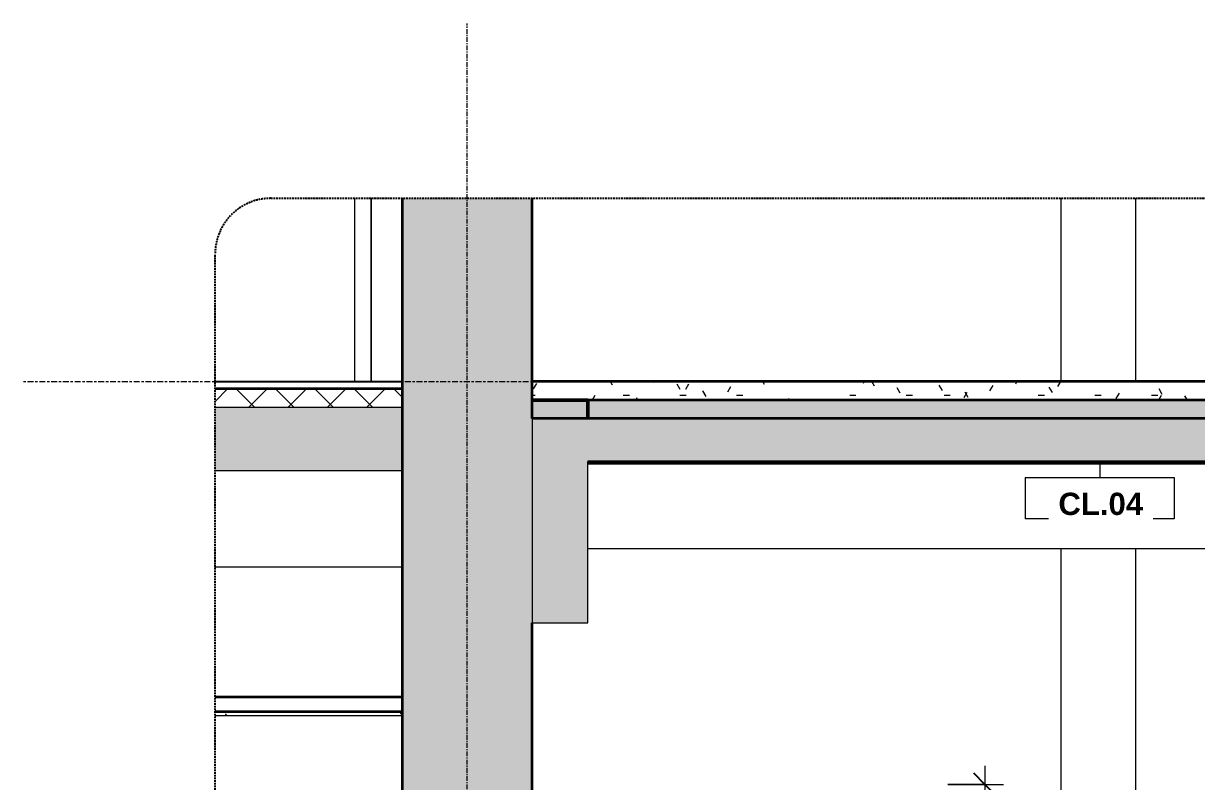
# Model space of a CAD drawing. Header units: millimetres. Extents: x 42054 to 236235, y 253 to 78637.
# Drawn here: x 97163 to 100322, y 4523 to 6565 of the extents above; entities that cross this region are included whole.
import ezdxf

# ---------------------------------------------------------------- set-up
doc = ezdxf.new("R2010")
doc.units = ezdxf.units.MM
for name, pattern in [('Centre', [31.75, 6.35, -4.7625, 15.875, -4.7625]), ('Grid Line', [22.225, 12.7, -3.175, 3.175, -3.175]), ('Hidden', [7.14375, 4.7625, -2.38125]), ('IMPORT-CENTER _2_', [40.64, 25.4, -5.08, 5.08, -5.08])]:
    doc.linetypes.add(name, pattern=pattern)
for name, color, linetype, lineweight in [('0-5', 130, 'Continuous', 5), ('A-ANNO-DIMS', 211, 'Continuous', 9), ('A-ANNO-DIMS-50', 211, 'Continuous', 9), ('A-CLNG-1', 250, 'Continuous', 35), ('A-CLNG-FNSH-1', 7, 'Continuous', 18), ('A-CLNG-IDEN', 151, 'Continuous', 9), ('A-CLNG-PATT-3', 13, 'Continuous', 18), ('A-DETL-GENF', 92, 'Continuous', 18), ('A-DETL-GENF-4', 92, 'Hidden', 25), ('A-DETL-GENF-5', 9, 'Continuous', 18), ('A-DETL-MEDM', 33, 'Continuous', 35), ('A-DETL-THIN', 151, 'Continuous', 18), ('A-DOOR', 31, 'Continuous', 18), ('A-DOOR-FRAM-1', 31, 'Continuous', 18), ('A-FLOR-FNSH-1', 250, 'Continuous', 35), ('A-FLOR-LEVL-2', 51, 'Centre', 9), ('A-FLOR-PATT-1', 253, 'Continuous', 18), ('A-FLOR-PATT-2', 8, 'Continuous', 18), ('A-FLOR-PATT-3', 67, 'Continuous', 18), ('A-WALL', 113, 'Continuous', 18), ('G-IMPT', 8, 'Continuous', 18), ('G-IMPT-5', 8, 'IMPORT-CENTER _2_', 18), ('M-EQPM', 50, 'Continuous', 18), ('M-EQPM-3', 50, 'Continuous', 25), ('S-BEAM-1', 7, 'Continuous', 18), ('S-BEAM-2', 90, 'Continuous', 50), ('S-COLS-5', 250, 'Continuous', 35), ('S-COLS-8', 7, 'Continuous', 18), ('S-GRID-1', 1, 'Grid Line', 9)]:
    doc.layers.add(name, color=color, linetype=linetype, lineweight=lineweight)
doc.styles.add('Arial_B_3', font='arialbd.ttf', dxfattribs={"height": 60})
doc.styles.add('UTM Avo', font='', dxfattribs={"width": 0.9, "height": 125})
doc.styles.get('UTM Avo').set_extended_font_data('UTM Avo')
doc.dimstyles.new('1_Dim_chi_tiet_2_5', dxfattribs={"dimscale": 304.8, "dimtxt": 124.912619, "dimasz": 0.19685, "dimexe": 0.164042, "dimexo": 0.0625, "dimgap": 0.016404, "dimtad": 1, "dimdec": 0, "dimrnd": 5, "dimzin": 0, "dimdsep": 46, "dimtxsty": 'UTM Avo', "dimblk1": 'OBLIQUE', "dimblk2": 'OBLIQUE', "dimsah": 1, "dimcen": 0.09, "dimdle": 0.164042, "dimazin": 0, "dimtfac": 1, "dimtdec": 4, "dimtix": 1, "dimtmove": 0, "dimatfit": 3, "dimfxl": 0.328084, "dimfxlon": 1, "dimtvp": 1, "dimtolj": 1, "dimtzin": 0, "dimarcsym": 2})
pattern_1 = [(50, (-63782, 15773.77), (364.368, -31.878), [38.1, -419.1]), (355, (-63782, 15773.77), (-70.486, 382.113), [30.48, -335.28]), (100.451, (-63751.62, 15771.12), (293.885, 350.233), [32.38, -356.18]), (46.184, (-63782, 15875.38), (542.158, -84.086), [57.15, -628.65]), (96.636, (-63736.8, 15868.37), (474.805, 494.855), [48.57, -534.27]), (351.184, (-63782, 15875.4), (474.81, 494.85), [45.72, -502.92]), (21, (-63731.2, 15849.98), (303.2285, -204.5305), [38.1, -419.1]), (326, (-63731.2, 15849.98), (123.604, 368.376), [30.48, -335.28]), (71.451, (-63705.92, 15832.93), (426.834, 163.843), [32.38, -356.18]), (37.5, (-63781.99, 15773.77), (6.1766, 169.1102), [3.353, -327.863, 3.353, -337.007, -336.55]), (37.5, (-63781.99, 15773.77), (6.1766, 169.1102), [-671.576, 3.353, -333.197]), (7.5, (-63781.99, 15773.77), (133.639, 200.3615), [3.353, -190.703, 3.353, -320.243, -128.27]), (7.5, (-63781.99, 15773.77), (133.639, 200.3615), [-517.652, 3.353, -124.917]), (327.5, (-63895.27, 15773.77), (271.1818, -11.4584), [3.353, -123.647, 3.353, -392.887, -525.78]), (327.5, (-63895.27, 15773.77), (271.1818, -11.4584), [-523.24, 3.353, -522.427]), (317.5, (-63946.07, 15773.77), (296.2585, 50.853), [3.353, -161.747, 3.353, -259.791, -373.38]), (317.5, (-63946.07, 15773.77), (296.2585, 50.853), [-428.244, 3.353, -370.027]), (45, (-63781.99, 15773.77), (-125.7236, 125.7236), []), (45, (-63781.99, 15964.27), (-125.7236, 125.7236), [])]
pattern_2 = [(50, (104512.27, 15773.77), (364.368, -31.8783), [38.1, -419.1]), (355, (104512.27, 15773.77), (-70.486, 382.113), [30.48, -335.28]), (100.451, (104542.64, 15771.12), (293.885, 350.233), [32.38, -356.18]), (46.184, (104512.27, 15875.38), (542.158, -84.086), [57.15, -628.65]), (96.636, (104557.45, 15868.37), (474.805, 494.855), [48.57, -534.27]), (351.184, (104512.3, 15875.4), (474.81, 494.85), [45.72, -502.92]), (21, (104563.07, 15849.98), (303.2285, -204.5305), [38.1, -419.1]), (326, (104563.07, 15849.98), (123.604, 368.376), [30.48, -335.28]), (71.451, (104588.34, 15832.93), (426.834, 163.843), [32.38, -356.18]), (37.5, (104512.27, 15773.77), (6.1766, 169.1102), [3.353, -327.863, 3.353, -337.007, -336.55]), (37.5, (104512.27, 15773.77), (6.1766, 169.1102), [-671.576, 3.353, -333.197]), (7.5, (104512.27, 15773.77), (133.6389, 200.3615), [3.353, -190.703, 3.353, -320.243, -128.27]), (7.5, (104512.27, 15773.77), (133.6389, 200.3615), [-517.652, 3.353, -124.917]), (327.5, (104398.99, 15773.77), (271.1818, -11.4584), [3.353, -123.647, 3.353, -392.887, -525.78]), (327.5, (104398.99, 15773.77), (271.1818, -11.4584), [-523.24, 3.353, -522.427]), (317.5, (104348.2, 15773.77), (296.2585, 50.853), [3.353, -161.747, 3.353, -259.791, -373.38]), (317.5, (104348.2, 15773.77), (296.2585, 50.853), [-428.244, 3.353, -370.027]), (45, (104512.27, 15773.77), (-125.7236, 125.7236), []), (45, (104512.27, 15964.27), (-125.7236, 125.7236), [])]

# ---------------------------------------------------------------- blocks, each defined once
blk = doc.blocks.new('NCV_TKTC_KET CAU_rvt-5-TKCS_CĂN HỘ LOẠI 1A - MẶT CẮT 4')
at = {"layer": 'A-FLOR-PATT-1'}
h = blk.add_hatch(dxfattribs=at)
h.set_pattern_fill('FP_13', color=256, style=0, pattern_type=2)
h.set_pattern_definition(pattern_1)
h.paths.add_polyline_path([(-67837, 5380), (-66836.9, 5380), (-66836.9, 5385), (-69611.9, 5385), (-69611.9, 5380), (-68394.6, 5380)])
h.paths.add_polyline_path([(-66846.9, 5500), (-66835.3, 5500), (-66835.3, 5550), (-69761.9, 5550), (-69761.9, 5500), (-66937, 5500)])
h.paths.add_polyline_path([(-61511.9, 5500), (-61089.1, 5500), (-61089.1, 5550), (-61511.9, 5550), (-61511.9, 5506.2)])
h = blk.add_hatch(dxfattribs=at)
h.set_pattern_fill('FP_13', color=256, style=0, pattern_type=2)
h.set_pattern_definition(pattern_1)
h.paths.add_polyline_path([(-67837, 5380), (-66836.9, 5380), (-66836.9, 5385), (-69611.9, 5385), (-69611.9, 5380), (-68394.6, 5380)])
h.paths.add_polyline_path([(-66846.9, 5500), (-66835.3, 5500), (-66835.3, 5550), (-69761.9, 5550), (-69761.9, 5500), (-66937, 5500)])
h.paths.add_polyline_path([(-61511.9, 5500), (-61089.1, 5500), (-61089.1, 5550), (-61511.9, 5550), (-61511.9, 5506.2)])
at = {"layer": 'A-FLOR-FNSH-1'}
for p, q in [((-70111.9, 5550), (-70111.9, 5530)), ((-66835.3, 5550), (-69761.9, 5550)), ((-69611.9, 5380), (-66836.9, 5380))]:
    blk.add_line(p, q, dxfattribs=at)
at = {"layer": 'S-BEAM-1'}
for p, q in [((-69611.9, 5150), (-68137, 5150)), ((-68137, 5150), (-67787, 5150)), ((-70111.9, 5100), (-70615.3, 5100))]:
    blk.add_line(p, q, dxfattribs=at)
at = {"layer": 'S-BEAM-2'}
for p, q in [((-69611.9, 5550), (-69761.9, 5550)), ((-69611.9, 5500), (-69611.9, 5550))]:
    blk.add_line(p, q, dxfattribs=at)
at = {"layer": 'S-COLS-5'}
for p, q in [((-70111.9, 6093.5), (-70111.9, 5530)), ((-70111.9, 5360), (-70111.9, 2130))]:
    blk.add_line(p, q, dxfattribs=at)
blk = doc.blocks.new('NCV_TKTC_TANG 2_rvt-4-TKCS_CĂN HỘ LOẠI 1A - MẶT CẮT 4')
at = {"layer": 'A-FLOR-PATT-3'}
h = blk.add_hatch(dxfattribs=at)
h.set_pattern_fill('FP_15', color=256, style=0, pattern_type=2)
h.set_pattern_definition([(0, (-63781.99, 15773.775), (203.2, 50.8), [16.764, -135.636, 16.764, -135.636, -812.8]), (0, (-63781.99, 15773.775), (203.2, 50.8), [-304.8, 16.764, -288.036, 16.764, -135.636, -355.6]), (0, (-63781.99, 15773.775), (203.2, 50.8), [-762, 16.764, -84.836, 16.764, -237.236]), (120, (-63705.79, 15799.175), (-145.5941, 150.57636), [16.764, -135.636, 16.764, -948.436]), (120, (-63705.79, 15799.175), (-145.5941, 150.57636), [-169.164, -135.636, 16.764, -288.036, -508]), (120, (-63705.79, 15799.175), (-145.5941, 150.57636), [-609.6, 16.764, -135.636, 16.764, -338.836]), (120, (-63705.79, 15799.175), (-145.5941, 150.57636), [-778.764, -84.836, 16.764, -237.236]), (240, (-63680.39, 15900.775), (-57.6059, -201.37636), [16.764, -135.636, 16.764, -948.436]), (240, (-63680.39, 15900.775), (-57.6059, -201.37636), [-169.164, -135.636, 16.764, -288.036, -508]), (240, (-63680.39, 15900.775), (-57.6059, -201.37636), [-609.6, 16.764, -135.636, 16.764, -338.836]), (240, (-63680.39, 15900.775), (-57.6059, -201.37636), [-778.764, -84.836, 16.764, -237.236])])
h.paths.add_polyline_path([(-66937, 5550), (-66836.9, 5550), (-66836.9, 5600), (-69761.9, 5600), (-69761.9, 5550), (-67144.9, 5550)])
at = {"layer": 'A-FLOR-FNSH-1'}
blk.add_line((-66836.9, 5600), (-69761.9, 5600), dxfattribs=at)
at = {"layer": 'S-COLS-8'}
for p, q in [((-68336.9, 5600), (-68336.9, 6093.5)), ((-68136.9, 6093.5), (-68136.9, 5600))]:
    blk.add_line(p, q, dxfattribs=at)
blk = doc.blocks.new('NCV_TKTC_TANG 1_rvt-4-TKCS_CĂN HỘ LOẠI 1A - MẶT CẮT 4')
at = {"layer": 'A-CLNG-1'}
blk.add_line((-69611.9, 5380), (-66836.9, 5380), dxfattribs=at)
at = {"layer": 'S-COLS-8'}
for p, q in [((-68336.9, 2200), (-68336.9, 5150)), ((-68136.9, 5150), (-68136.9, 2200))]:
    blk.add_line(p, q, dxfattribs=at)
blk = doc.blocks.new('TKTC_XREF_251221_MB TANG 2-7 - TKTC_XREF_260130_MB TANG 2-5_dwg_$cc-4746808-TKCS_CĂN HỘ LOẠI 1A - MẶT CẮT 4')
at = {"layer": 'G-IMPT-5'}
for p, q in [((-70218.5, 5600), (-70111.9, 5600)), ((-70142, 5600), (-70142, 5600))]:
    blk.add_line(p, q, dxfattribs=at)
at = {"layer": 'M-EQPM'}
for p, q in [((-70142, 5600), (-70196, 5600)), ((-70196, 5600), (-70142, 5600)), ((-70142, 5600), (-70154.5, 5600)), ((-70154.5, 5600), (-70142, 5600)), ((-70142, 5600), (-70129.4, 5600)), ((-70129.4, 5600), (-70142, 5600)), ((-70110.3, 5600), (-70110.3, 5600))]:
    blk.add_line(p, q, dxfattribs=at)
blk = doc.blocks.new('TKTC_XREF_251221_MB TANG 2-7 - TKTC_XREF_260130_MB TANG 2-5_dwg_CUM U_DN100-4746796-TKCS_CĂN HỘ LOẠI 1A - MẶT CẮT 4')
at = {"layer": 'G-IMPT'}
for p, q in [((-70142, 5600), (-70209.1, 5600)), ((-70209.1, 5600), (-70142, 5600)), ((-70142, 5600), (-70201.3, 5600)), ((-70201.3, 5600), (-70142, 5600)), ((-70142, 5600), (-70142, 5600)), ((-70111.9, 5600), (-70142, 5600)), ((-70111.9, 5600), (-70142, 5600)), ((-70111.9, 5600), (-70142, 5600)), ((-70111.9, 5600), (-70142, 5600))]:
    blk.add_line(p, q, dxfattribs=at)
blk = doc.blocks.new('TKTC_XREF_251221_MB TANG 2-7 - TKTC_XREF_260130_MB TANG 2-5_dwg_$cc-V77-TKCS_CĂN HỘ LOẠI 1A - MẶT CẮT 4')
at = {"layer": 'G-IMPT-5'}
for p, q in [((-69680.3, 5600), (-69761.9, 5600)), ((-69741.2, 5600), (-69740.4, 5600))]:
    blk.add_line(p, q, dxfattribs=at)
at = {"layer": 'M-EQPM'}
for p, q in [((-69763, 5600), (-69762.9, 5600)), ((-69740.8, 5600), (-69741.1, 5600)), ((-69741.1, 5600), (-69740.5, 5600)), ((-69740.5, 5600), (-69740.8, 5600))]:
    blk.add_line(p, q, dxfattribs=at)
blk = doc.blocks.new('TKTC_XREF_251221_MB TANG 2-7 - TKTC_XREF_260130_MB TANG 2-5_dwg_CUM U_DN100-V78-TKCS_CĂN HỘ LOẠI 1A - MẶT CẮT 4')
at = {"layer": 'G-IMPT'}
for p, q in [((-69761.9, 5600), (-69742.4, 5600)), ((-69761.9, 5600), (-69742.4, 5600)), ((-69761.9, 5600), (-69742.4, 5600)), ((-69761.9, 5600), (-69742.4, 5600)), ((-69742.4, 5600), (-69695.4, 5600)), ((-69695.4, 5600), (-69742.4, 5600)), ((-69742.4, 5600), (-69742.4, 5600)), ((-69742.4, 5600), (-69689.3, 5600)), ((-69689.3, 5600), (-69742.4, 5600))]:
    blk.add_line(p, q, dxfattribs=at)
blk = doc.blocks.new('TKTC_XREF_251221_MB TANG 2-7 - TKTC_XREF_260130_MB TANG 2-5_dwg_THU NUOC - THU NUOC-444531-TKCS_MB TẦNG 1-4746810-TKCS_CĂN HỘ LOẠI 1A - MẶT CẮT 4')
at = {"layer": 'G-IMPT'}
for p, q in [((-69608.7, 5600), (-69458.7, 5600)), ((-69458.7, 5600), (-69608.7, 5600)), ((-69583.7, 5600), (-69483.7, 5600)), ((-69483.7, 5600), (-69583.7, 5600)), ((-69567.7, 5600), (-69573.7, 5600)), ((-69573.7, 5600), (-69567.7, 5600)), ((-69561.3, 5600), (-69555.3, 5600)), ((-69555.3, 5600), (-69561.3, 5600)), ((-69548.9, 5600), (-69542.9, 5600)), ((-69542.9, 5600), (-69548.9, 5600)), ((-69530.4, 5600), (-69536.4, 5600)), ((-69536.4, 5600), (-69530.4, 5600)), ((-69530.4, 5600), (-69536.4, 5600)), ((-69536.4, 5600), (-69530.4, 5600)), ((-69533.7, 5600), (-69533.7, 5600)), ((-69533.7, 5600), (-69533.7, 5600)), ((-69533.7, 5600), (-69533.7, 5600)), ((-69533.7, 5600), (-69533.7, 5600)), ((-69518.4, 5600), (-69524.4, 5600)), ((-69524.4, 5600), (-69518.4, 5600)), ((-69506, 5600), (-69512, 5600)), ((-69512, 5600), (-69506, 5600)), ((-69499.6, 5600), (-69493.6, 5600)), ((-69493.6, 5600), (-69499.6, 5600))]:
    blk.add_line(p, q, dxfattribs=at)
blk = doc.blocks.new('TKTC_XREF_251221_MB TANG 2-7 - TKTC_XREF_260130_MB TANG 2-5_dwg_THU NUOC - THU NUOC-444531-TKCS_MB TẦNG 1-4746804-TKCS_CĂN HỘ LOẠI 1A - MẶT CẮT 4')
at = {"layer": 'G-IMPT'}
for p, q in [((-70588.7, 5600), (-70616.1, 5600)), ((-70616.1, 5600), (-70588.7, 5600)), ((-70588.7, 5600), (-70616.1, 5600)), ((-70616.1, 5600), (-70588.7, 5600)), ((-70615.9, 5600), (-70610.4, 5600)), ((-70610.4, 5600), (-70615.9, 5600)), ((-70513.7, 5600), (-70615.3, 5600)), ((-70615.3, 5600), (-70513.7, 5600)), ((-70538.7, 5600), (-70615.3, 5600)), ((-70615.3, 5600), (-70538.7, 5600)), ((-70603.9, 5600), (-70597.9, 5600)), ((-70597.9, 5600), (-70603.9, 5600)), ((-70591.9, 5600), (-70585.9, 5600)), ((-70585.9, 5600), (-70591.9, 5600)), ((-70591.9, 5600), (-70585.9, 5600)), ((-70585.9, 5600), (-70591.9, 5600)), ((-70588.7, 5600), (-70588.7, 5600)), ((-70588.7, 5600), (-70588.7, 5600)), ((-70573.5, 5600), (-70579.5, 5600)), ((-70579.5, 5600), (-70573.5, 5600)), ((-70561, 5600), (-70567, 5600)), ((-70567, 5600), (-70561, 5600)), ((-70554.6, 5600), (-70548.6, 5600)), ((-70548.6, 5600), (-70554.6, 5600))]:
    blk.add_line(p, q, dxfattribs=at)
blk = doc.blocks.new('TKTC_XREF_251221_MB TANG 2-7 - TKTC_XREF_251221_MB TANG 2-7-2039446-TKCS_CĂN HỘ LOẠI 1A - MẶT CẮT 4')
at = {"layer": 'M-EQPM'}
for p, q in [((-70226.7, 5600), (-70111.9, 5600)), ((-70111.9, 5600), (-70226.7, 5600)), ((-69761.9, 5600), (-69673.7, 5600)), ((-69673.7, 5600), (-69761.9, 5600))]:
    blk.add_line(p, q, dxfattribs=at)
at = {"layer": 'M-EQPM-3'}
for p, q in [((-70615.3, 5600), (-70111.9, 5600)), ((-69761.9, 5600), (-61911.9, 5600))]:
    blk.add_line(p, q, dxfattribs=at)
for name in ['TKTC_XREF_251221_MB TANG 2-7 - TKTC_XREF_260130_MB TANG 2-5_dwg_THU NUOC - THU NUOC-444531-TKCS_MB TẦNG 1-4746804-TKCS_CĂN HỘ LOẠI 1A - MẶT CẮT 4', 'TKTC_XREF_251221_MB TANG 2-7 - TKTC_XREF_260130_MB TANG 2-5_dwg_$cc-4746808-TKCS_CĂN HỘ LOẠI 1A - MẶT CẮT 4', 'TKTC_XREF_251221_MB TANG 2-7 - TKTC_XREF_260130_MB TANG 2-5_dwg_CUM U_DN100-4746796-TKCS_CĂN HỘ LOẠI 1A - MẶT CẮT 4', 'TKTC_XREF_251221_MB TANG 2-7 - TKTC_XREF_260130_MB TANG 2-5_dwg_$cc-V77-TKCS_CĂN HỘ LOẠI 1A - MẶT CẮT 4', 'TKTC_XREF_251221_MB TANG 2-7 - TKTC_XREF_260130_MB TANG 2-5_dwg_CUM U_DN100-V78-TKCS_CĂN HỘ LOẠI 1A - MẶT CẮT 4', 'TKTC_XREF_251221_MB TANG 2-7 - TKTC_XREF_260130_MB TANG 2-5_dwg_THU NUOC - THU NUOC-444531-TKCS_MB TẦNG 1-4746810-TKCS_CĂN HỘ LOẠI 1A - MẶT CẮT 4']:
    blk.add_blockref(name, (0, 0))
blk = doc.blocks.new('FD_05 - FD_05-1000x2200mm-V82-TKCS_CĂN HỘ LOẠI 1A - MẶT CẮT 4')
at = {"layer": 'A-DOOR-FRAM-1'}
for p, q in [((-70240.3, 6093.5), (-70240.3, 5600)), ((-70195.3, 5600), (-70195.3, 6093.5)), ((-70240.3, 5600), (-70195.3, 5600))]:
    blk.add_line(p, q, dxfattribs=at)
blk = doc.blocks.new('BORDER VIEW - BORDER VIEW-2570486-TKCS_CĂN HỘ LOẠI 1A - MẶT CẮT 4')
at = {"layer": 'A-DETL-GENF-4'}
for p, q in [((-70465.3, 6093.5), (-61239.1, 6093.5)), ((-70615.3, 1750), (-70615.3, 5943.5))]:
    blk.add_line(p, q, dxfattribs=at)
blk.add_arc((-70465.3, 5943.5), 150, 90, 180, dxfattribs=at)
blk = doc.blocks.new('DIMBLOCK88-TKCS_CĂN HỘ LOẠI 1A - MẶT CẮT 4')
at = {"layer": 'A-ANNO-DIMS-50'}
for p, q in [((99752, 4565), (99752, 3115)), ((99652, 4515), (99802, 4515)), ((99752, 4515), (99652, 4515)), ((99652, 3115), (99802, 3115)), ((99752, 3115), (99652, 3115))]:
    blk.add_line(p, q, dxfattribs=at)
at = {"layer": 'A-ANNO-DIMS-50', "lineweight": 25}
for p, q in [((99752, 4515), (99722, 4545)), ((99752, 4515), (99782, 4485)), ((99752, 3115), (99722, 3145)), ((99752, 3115), (99782, 3085))]:
    blk.add_line(p, q, dxfattribs=at)
at = {"layer": 'A-ANNO-DIMS-50', "color": 0, "insert": (99589.6, 3643.8), "char_height": 125, "width": 410.824, "attachment_point": 1, "rotation": 90, "line_spacing_factor": 1.110334, "style": 'UTM Avo'}
blk.add_mtext('1400', dxfattribs=at)
blk = doc.blocks.new('_Oblique')
at = {"color": 0, "linetype": 'ByBlock', "lineweight": -2}
blk.add_line((-0.5, -0.5), (0.5, 0.5), dxfattribs=at)
blk = doc.blocks.new('M_Ceiling Tag w Height - M_Ceiling Tag-4076437-TKCS_CĂN HỘ LOẠI 1A - MẶT CẮT 4')
at = {"layer": 'A-CLNG-IDEN'}
for p, q in [((-68433.7, 5341.3), (-68433.7, 5230.1)), ((-68433.7, 5341.3), (-68032.5, 5341.3)), ((-68032.5, 5341.3), (-68032.5, 5230.1)), ((-68032.5, 5230.1), (-68433.7, 5230.1))]:
    blk.add_line(p, q, dxfattribs=at)

msp = doc.modelspace()

# ---------------------------------------------------------------- hatches: boundary and pattern name
at = {"layer": 'A-CLNG-PATT-3'}
h = msp.add_hatch(dxfattribs=at)
h.set_pattern_fill('FP_18', color=256, style=0, pattern_type=2)
h.set_pattern_definition([(0, (104512.27, 15773.77), (406.4, 101.6), [16.764, -288.036, 16.764, -288.036, -1625.6]), (0, (104512.27, 15773.77), (406.4, 101.6), [-609.6, 16.764, -592.836, 16.764, -288.036, -711.2]), (0, (104512.27, 15773.77), (406.4, 101.6), [-1524, 16.764, -186.436, 16.764, -491.236]), (120, (104664.67, 15824.58), (-291.1882, 301.1527), [16.764, -288.036, 16.764, -1913.636]), (120, (104664.67, 15824.58), (-291.1882, 301.1527), [-321.564, -288.036, 16.764, -592.836, -1016]), (120, (104664.67, 15824.58), (-291.1882, 301.1527), [-1219.2, 16.764, -288.036, 16.764, -694.436]), (120, (104664.67, 15824.58), (-291.1882, 301.1527), [-1540.764, -186.436, 16.764, -491.236]), (240, (104715.47, 16027.77), (-115.2118, -402.7527), [16.764, -288.036, 16.764, -1913.636]), (240, (104715.47, 16027.77), (-115.2118, -402.7527), [-321.564, -288.036, 16.764, -592.836, -1016]), (240, (104715.47, 16027.77), (-115.2118, -402.7527), [-1219.2, 16.764, -288.036, 16.764, -694.436]), (240, (104715.47, 16027.77), (-115.2118, -402.7527), [-1540.764, -186.436, 16.764, -491.236])])
h.paths.add_polyline_path([(98064, 4700), (98182.3, 4700.5), (98182.3, 4710), (97679, 4710), (97679, 4700), (98025.1, 4700)])
at = {"layer": 'A-DETL-GENF-5'}
h = msp.add_hatch(dxfattribs=at)
h.set_pattern_fill('FP_13', color=256, style=0, pattern_type=2)
h.set_pattern_definition(pattern_2)
h.paths.add_polyline_path([(98350.4, 1600), (98532.3, 1600), (98532.3, 6093.5), (98182.4, 6093.5), (98182.4, 1600)])
h.paths.add_polyline_path([(106732.3, 1600), (106782.3, 1600), (106782.3, 5550), (106732.3, 5550), (106732.3, 6093.5), (106382.3, 6093.5), (106382.3, 5550), (106332.4, 5550), (106332.4, 1600), (106382.3, 1600)])
h = msp.add_hatch(dxfattribs=at)
h.set_pattern_fill('FP_13', color=256, style=0, pattern_type=2)
h.set_pattern_definition(pattern_2)
h.paths.add_polyline_path([(101459, 4400), (101559, 4400), (101559, 4520), (101459, 4520), (101459, 4448.6)])
h.paths.add_polyline_path([(98649.9, 4950), (98682.3, 4950), (98682.3, 5385), (101457.3, 5385), (101457.3, 5330), (103262, 5330), (103262, 5150), (103462, 5150.2), (103462, 5380), (106332.4, 5380), (106332.3, 5550), (103457.3, 5550), (103457.3, 5500), (98532.3, 5500), (98532.4, 4950), (98594.5, 4950)])
h.paths.add_polyline_path([(98025.1, 5360), (98182.3, 5360), (98182.3, 5530), (97679, 5530), (97679, 5360)])
h.paths.add_polyline_path([(106782.3, 5380), (107205.1, 5380), (107205.1, 5500), (106782.3, 5500), (106782.3, 5458.9)])
at = {"layer": 'A-FLOR-PATT-2'}
h = msp.add_hatch(dxfattribs=at)
h.set_pattern_fill('FP_19', color=256, style=0, pattern_type=2)
h.set_pattern_definition([(45, (104512.27, 15773.775), (-53.033, 53.033), []), (135, (104512.27, 15773.775), (-53.033, -53.033), [])])
h.paths.add_polyline_path([(98025.1, 5530), (98182.3, 5530), (98182.3, 5580), (97679, 5580), (97679, 5530)])

# ---------------------------------------------------------------- linework, layer by layer
at = {"layer": 'A-CLNG-1'}
for p, q in [((98182.4, 4750), (97679, 4750)), ((98182.4, 4710), (97679, 4710))]:
    msp.add_line(p, q, dxfattribs=at)
at = {"layer": 'A-CLNG-FNSH-1'}
msp.add_line((97679, 4700), (98182.4, 4700), dxfattribs=at)
at = {"layer": 'A-CLNG-IDEN'}
msp.add_line((100061.2, 5381.3), (100061.2, 5341.3), dxfattribs=at)
at = {"layer": 'A-DETL-MEDM'}
for p, q in [((98182.4, 6093.5), (98182.4, 1600)), ((98532.4, 5500), (98532.4, 6093.5)), ((103457.3, 5500), (98532.3, 5500)), ((98682.3, 5385), (101457.3, 5385)), ((98532.4, 2100), (98532.4, 4950))]:
    msp.add_line(p, q, dxfattribs=at)
at = {"layer": 'A-DETL-THIN'}
for p, q in [((98182.3, 5530), (97679, 5530)), ((98182.3, 5360), (98182.3, 5530)), ((98532.3, 5500), (98532.3, 4950)), ((98682.3, 4950), (98682.3, 5385)), ((97679, 5360), (98182.3, 5360)), ((98532.3, 4950), (98682.3, 4950))]:
    msp.add_line(p, q, dxfattribs=at)
at = {"layer": 'A-FLOR-FNSH-1'}
msp.add_line((98182.4, 5580), (97679, 5580), dxfattribs=at)
at = {"layer": 'A-FLOR-LEVL-2'}
msp.add_line((97162.8, 5600), (107767.2, 5600), dxfattribs=at)
at = {"layer": 'A-WALL'}
for p, q in [((98099, 6093.5), (98099, 5600)), ((98099, 5600), (97679, 5600))]:
    msp.add_line(p, q, dxfattribs=at)
at = {"layer": 'S-GRID-1'}
for p, q in [((98357.3, 5314.5), (98357.3, 6564.5)), ((98357.3, 2146.1), (98357.3, 5314.5))]:
    msp.add_line(p, q, dxfattribs=at)

# ---------------------------------------------------------------- block references
at = {"layer": '0-5'}
for name in ['NCV_TKTC_KET CAU_rvt-5-TKCS_CĂN HỘ LOẠI 1A - MẶT CẮT 4', 'NCV_TKTC_TANG 2_rvt-4-TKCS_CĂN HỘ LOẠI 1A - MẶT CẮT 4', 'NCV_TKTC_TANG 1_rvt-4-TKCS_CĂN HỘ LOẠI 1A - MẶT CẮT 4']:
    msp.add_blockref(name, (168294.3, 0), dxfattribs=at)
at = {"layer": 'A-CLNG-IDEN'}
msp.add_blockref('M_Ceiling Tag w Height - M_Ceiling Tag-4076437-TKCS_CĂN HỘ LOẠI 1A - MẶT CẮT 4', (168294.3, 0), dxfattribs=at)
at = {"layer": 'A-DETL-GENF'}
msp.add_blockref('BORDER VIEW - BORDER VIEW-2570486-TKCS_CĂN HỘ LOẠI 1A - MẶT CẮT 4', (168294.3, 0), dxfattribs=at)
at = {"layer": 'A-DOOR'}
msp.add_blockref('FD_05 - FD_05-1000x2200mm-V82-TKCS_CĂN HỘ LOẠI 1A - MẶT CẮT 4', (168294.3, 0), dxfattribs=at)
at = {"layer": 'M-EQPM'}
msp.add_blockref('TKTC_XREF_251221_MB TANG 2-7 - TKTC_XREF_251221_MB TANG 2-7-2039446-TKCS_CĂN HỘ LOẠI 1A - MẶT CẮT 4', (168294.3, 0), dxfattribs=at)

# ---------------------------------------------------------------- dimensions: what is measured, and where the dimension line sits
at = {"layer": 'A-ANNO-DIMS'}
dim = msp.add_linear_dim(base=(99752, 3115), p1=(99652, 4515), p2=(99652, 3115), angle=90, dimstyle='1_Dim_chi_tiet_2_5', override={"dimpost": '<>', "dimfxl": 1400}, dxfattribs=at)
dim.commit()
dim.dimension.update_dxf_attribs({"geometry": 'DIMBLOCK88-TKCS_CĂN HỘ LOẠI 1A - MẶT CẮT 4', "text_midpoint": (99682.3, 3815)})

# ---------------------------------------------------------------- next in the draw order: texts
at = {"layer": 'A-CLNG-IDEN', "insert": (100063.9, 5270.1), "char_height": 60, "width": 251.5, "attachment_point": 5, "line_spacing_factor": 0.936439, "style": 'Arial_B_3', "bg_fill": 3, "box_fill_scale": 1.25, "bg_fill_color": 256, "bg_fill_true_color": 13158600, "bg_fill_transparency": 0}
msp.add_mtext('\\pt634.9998,1270.0002,1905,2539.9998,3175.0002,3810,4444.9998,5080.0002,5715,6349.9998,6985.0002,7620,8254.9998,8890.0002,9525,10159.9998,10795.0002,11430,12064.9998,12700.0002,13335,13969.9998,14605.0002,15240,15874.9998,16510.0002,17145,17779.9998,18415.0002,19050,19684.9998,20320.0002;CL.04', dxfattribs=at)

doc.saveas('drawing.dxf')
